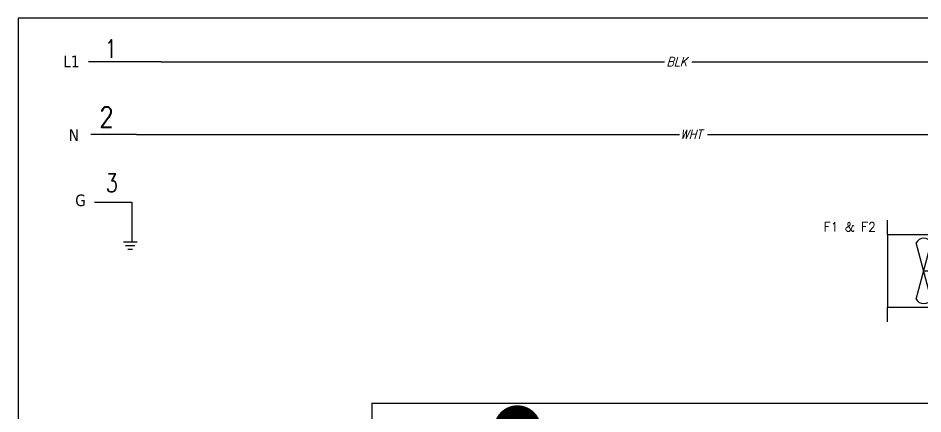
# Model space of a CAD drawing. Header units: millimetres. Extents: x 123.5 to 144.3, y 105.4 to 121.6.
# Drawn here: x 123.51 to 135.96, y 116.15 to 121.59 of the extents above; entities that cross this region are included whole.
import ezdxf
from ezdxf.enums import TextEntityAlignment as Align

# ---------------------------------------------------------------- set-up
doc = ezdxf.new("R2010")
doc.units = ezdxf.units.MM
for name, color, linetype in [('BLK_12AWG', 7, 'Continuous'), ('DESC', 250, 'Continuous'), ('MISC', 7, 'Continuous'), ('SYMS', 7, 'Continuous'), ('TAGS', 250, 'Continuous'), ('WIREFIXED', 7, 'Continuous'), ('WIRES', 7, 'Continuous')]:
    doc.layers.add(name, color=color, linetype=linetype)
doc.layers.add('WIRENO', color=7, linetype='Continuous', true_color=0x000000)
doc.styles.get("Standard").update_dxf_attribs({"font": 'tahoma.ttf'})
doc.styles.add('WD', font='romans.shx')

# ---------------------------------------------------------------- blocks, each defined once
blk = doc.blocks.new('VGND2')
for p, q in [((0.09375, 0), (-0.09375, 0)), ((-0.0625, -0.046875), (0.0625, -0.046875)), ((-0.03125, -0.09375), (0.03125, -0.09375))]:
    blk.add_line(p, q)
at = {"style": 'WD', "flags": 1}
blk.add_attdef('X2TERM01', (0, 0), '', height=0.01, dxfattribs=at)
blk = doc.blocks.new('HT0_LGENERIC')
at = {"style": 'WD', "oblique": 15, "width": 0.9}
blk.add_attdef('COLOR', text='', height=0.125, dxfattribs=at).set_placement((0, 0), align=Align.MIDDLE_CENTER)
at = {"color": 7, "style": 'WD'}
for tag, p in [('X4_TINY_DOT_DONT_REMOVE', (-0.125, 0)), ('X1_TINY_DOT_DONT_REMOVE', (0.125, 0))]:
    blk.add_attdef(tag, p, '', height=0.0001, dxfattribs=at)
at = {"style": 'WD', "flags": 1}
for tag, p in [('X4TERM01', (-0.125, 0)), ('X1TERM01', (0.125, 0))]:
    blk.add_attdef(tag, p, '', height=0.01, dxfattribs=at)
blk = doc.blocks.new('WD_WNH')
at = {"linetype": 'Continuous', "style": 'WD', "width": 0.8}
blk.add_attdef('WIRENO', text='', height=0.125, dxfattribs=at).set_placement((0, 0.0625), align=Align.CENTER)
at = {"style": 'WD', "flags": 1}
for tag, p in [('W01USER', (0, 0.0781)), ('W02USER', (0, 0.0703)), ('W03USER', (0, 0.0625)), ('W04USER', (0, 0.0547)), ('W05USER', (0, 0.0469)), ('W06USER', (0, 0.0391)), ('W07USER', (0, 0.0312)), ('W08USER', (0, 0.0234)), ('W09USER', (0, 0.0156)), ('W10USER', (0, 0.0078))]:
    blk.add_attdef(tag, text='', height=0.005, dxfattribs=at).set_placement(p, align=Align.CENTER)
blk = doc.blocks.new('EPAD')
at = {"const_width": 0.5}
blk.add_lwpolyline([(-0.25, 0, 1), (0.25, 0, 1)], format="xyb", close=True, dxfattribs=at)
blk = doc.blocks.new('isplay')
at = {"const_width": 0.012}
blk.add_lwpolyline([(133.4842, 113.302), (140.311, 113.302), (140.311, 117.6662), (133.4842, 117.6662), (133.4842, 113.302)], dxfattribs=at)
blk.add_lwpolyline([(133.4842, 113.302), (140.311, 113.302), (140.311, 117.6662), (133.4842, 117.6662), (133.4842, 113.302)], dxfattribs=at)
blk.add_lwpolyline([(133.4842, 113.302), (140.311, 113.302), (140.311, 117.6662), (133.4842, 117.6662), (133.4842, 113.302)], dxfattribs=at)
at = {"xscale": 0.4349999999999999, "yscale": 0.4349999999999999, "zscale": 1.5}
blk.add_blockref('EPAD', (134.8189, 117.43), dxfattribs=at)
blk = doc.blocks.new('HM1_AXIAL_FLOW_FAN1')
for p, q in [((-0.5, 0.5), (-0.5, 0.7)), ((0.5, 0.5), (0.5, 0.7)), ((-0.5, 0.5), (0.5, 0.5)), ((-0.5, 0.5), (-0.5, -0.5)), ((0.5, -0.5), (0.5, 0.5)), ((-0.104, -0.386), (0.104, 0.386)), ((0.104, -0.386), (-0.104, 0.386)), ((0, 0), (0.75, 0)), ((-0.5, -0.5), (0.5, -0.5)), ((-0.5, -0.7), (-0.5, -0.5)), ((0.5, -0.7), (0.5, -0.5))]:
    blk.add_line(p, q)
for centre, start, end in [((0, 0.333), 27.1247, 152.8753), ((0, -0.333), 207.1247, 332.8753)]:
    blk.add_arc(centre, 0.116, start, end)
at = {"style": 'WD'}
for tag, height, p in [('INST', 0.125, (-0.658, 0.914)), ('LOC', 0.125, (-0.66, 0.738)), ('TAG1', 0.125, (-0.658, 0.544)), ('TERM01', 0.0625, (-0.51, 0.016))]:
    blk.add_attdef(tag, text='', height=height, dxfattribs=at).set_placement(p, align=Align.RIGHT)
for tag, p, height in [('X2TERM04', (0, 0.5), 0.005), ('TERM04', (0.009, 0.51), 0.0625), ('X4TERM01', (-0.5, 0), 0.01), ('X1TERM03', (0.5, 0), 0.005), ('TERM03', (0.511, 0.012), 0.0625), ('RATING1', (0.549, -0.237), 0.125), ('DESC1', (0.549, -0.453), 0.125), ('X8TERM02', (0, -0.5), 0.005), ('TERM02', (0.002, -0.573), 0.0625), ('DESC2', (0.549, -0.637), 0.125), ('DESC3', (0.549, -0.827), 0.125), ('WDTAGALT', (0.569, -1.005), 0.125)]:
    blk.add_attdef(tag, p, '', height=height, dxfattribs=at)
blk.add_attdef('XREF', text='', height=0.0625, rotation=0.0625, dxfattribs=at).set_placement((0.726, 0.558), align=Align.TOP_CENTER)
at = {"style": 'WD', "flags": 1}
for tag, p in [('FAMILY', (-0.587, -0.278)), ('CAT', (-0.587, -0.322)), ('MFG', (-0.585, -0.353)), ('ASSYCODE', (-0.557, -0.383)), ('WDTYPE', (-0.572, -0.419))]:
    blk.add_attdef(tag, text='', height=0.01, dxfattribs=at).set_placement(p, align=Align.CENTER)

msp = doc.modelspace()

# ---------------------------------------------------------------- linework, layer by layer
at = {"color": 7, "linetype": 'Continuous'}
for p, q in [((144.256, 121.59), (123.506, 121.59)), ((123.506, 121.59), (123.506, 105.405))]:
    msp.add_line(p, q, dxfattribs=at)
at = {"layer": 'BLK_12AWG'}
for p, q in [((125.474, 120.99), (125.099, 120.99)), ((125.474, 120.99), (125.723, 120.99)), ((125.723, 120.99), (132.399, 120.99)), ((132.774, 120.99), (142.793, 120.99)), ((125.508, 119.99), (125.842, 119.99)), ((125.791, 119.99), (132.604, 119.99)), ((132.989, 119.99), (142.793, 119.99))]:
    msp.add_line(p, q, dxfattribs=at)
at = {"layer": 'WIRES'}
for p, q in [((125.099, 120.99), (124.473, 120.99)), ((125.133, 119.99), (124.508, 119.99)), ((125.133, 119.99), (125.508, 119.99)), ((124.559, 119.057), (125.069, 119.057)), ((125.069, 119.057), (125.069, 118.507))]:
    msp.add_line(p, q, dxfattribs=at)

# ---------------------------------------------------------------- block references
at = {"layer": 'DESC', "xscale": 1.5, "yscale": 1.5, "zscale": 1.5}
msp.add_blockref('isplay', (-71.852, -60.207), dxfattribs=at)
at = {"layer": 'SYMS'}
ref = msp.add_blockref('HT0_LGENERIC', (132.57, 120.99), dxfattribs=at)
ref.add_attrib('X1_TINY_DOT_DONT_REMOVE', '.', (132.774, 120.99), dxfattribs={"layer": 'MISC', "color": 7, "height": 0.0001, "style": 'WD'})
ref.add_attrib('X4_TINY_DOT_DONT_REMOVE', '.', (132.399, 120.99), dxfattribs={"layer": 'MISC', "color": 7, "height": 0.0001, "style": 'WD'})
ref.add_attrib('COLOR', 'BLK', dxfattribs={"layer": 'MISC', "height": 0.125, "style": 'WD', "oblique": 15, "width": 0.9}).set_placement((132.57, 120.99), align=Align.MIDDLE_CENTER)
ref = msp.add_blockref('HT0_LGENERIC', (132.766, 119.99), dxfattribs=at)
ref.add_attrib('X1_TINY_DOT_DONT_REMOVE', '.', (132.989, 119.99), dxfattribs={"layer": 'MISC', "color": 7, "height": 0.0001, "style": 'WD'})
ref.add_attrib('X4_TINY_DOT_DONT_REMOVE', '.', (132.604, 119.99), dxfattribs={"layer": 'MISC', "color": 7, "height": 0.0001, "style": 'WD'})
ref.add_attrib('COLOR', 'WHT', dxfattribs={"layer": 'MISC', "height": 0.125, "style": 'WD', "oblique": 15, "width": 0.9}).set_placement((132.766, 119.99), align=Align.MIDDLE_CENTER)
ref = msp.add_blockref('HM1_AXIAL_FLOW_FAN1', (135.966, 118.112), dxfattribs=at)
ref.add_attrib('TAG1', 'F1 & F2', dxfattribs={"layer": 'TAGS', "height": 0.125, "style": 'WD'}).set_placement((135.308, 118.656), align=Align.RIGHT)
ref.add_attrib('DESC1', 'AXIAL', (136.515, 117.659), dxfattribs={"layer": 'DESC', "height": 0.125, "style": 'WD'})
ref.add_attrib('X8TERM02', '6', (135.966, 117.612), dxfattribs={"layer": 'MISC', "height": 0.005, "style": 'WD'})
ref.add_attrib('X2TERM04', '5', (135.966, 118.612), dxfattribs={"layer": 'MISC', "height": 0.005, "style": 'WD'})
msp.add_blockref('VGND2', (125.048, 118.507), dxfattribs=at)
at = {"layer": 'WIREFIXED'}
ref = msp.add_blockref('WD_WNH', (124.722, 119.949), dxfattribs=dict(at, xscale=2.25, yscale=2.25, zscale=2.25))
ref.add_attrib('WIRENOF', '2', dxfattribs={"linetype": 'Continuous', "height": 0.281, "style": 'WD', "width": 0.8}).set_placement((124.722, 120.09), align=Align.CENTER)
at = {"layer": 'WIRENO'}
ref = msp.add_blockref('WD_WNH', (124.784, 120.862), dxfattribs=dict(at, xscale=2, yscale=2, zscale=2))
ref.add_attrib('WIRENO', '1', dxfattribs={"linetype": 'Continuous', "height": 0.25, "style": 'WD', "width": 0.8}).set_placement((124.783, 121.045), align=Align.CENTER)
ref = msp.add_blockref('WD_WNH', (124.808, 118.923), dxfattribs=dict(at, xscale=2, yscale=2, zscale=2))
ref.add_attrib('WIRENO', '3', dxfattribs={"linetype": 'Continuous', "height": 0.25, "style": 'WD', "width": 0.8}).set_placement((124.794, 119.199), align=Align.CENTER)

# ---------------------------------------------------------------- texts
at = {"char_height": 0.16, "attachment_point": 1}
for s, insert in [('L1', (124.126, 121.075)), ('N', (124.203, 120.059)), ('G', (124.292, 119.164))]:
    msp.add_mtext_dynamic_manual_height_columns(s, width=0.37194, gutter_width=0.05, heights=[0], dxfattribs=dict(at, insert=insert))

doc.saveas('drawing.dxf')
